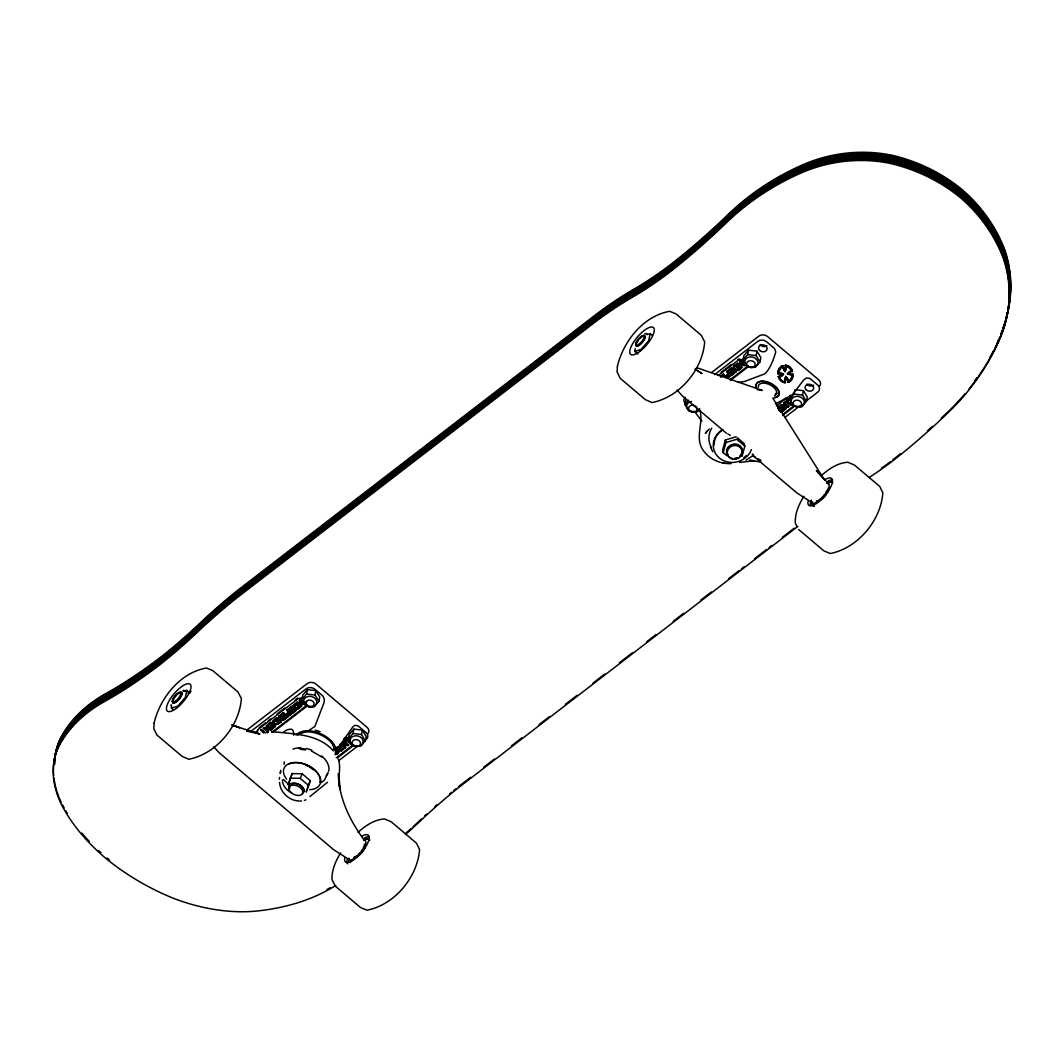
<?xml version="1.0" encoding="UTF-8"?>
<svg xmlns="http://www.w3.org/2000/svg" width="1064" height="1064" viewBox="0 0 1064 1064"><rect width="100%" height="100%" fill="white"/><g stroke="black" fill="none" stroke-linecap="round" stroke-linejoin="round"><path stroke-width="1.5" d="M173.565 709.901L171.424 708.092L171.543 705.366M284.101 764.391L284.314 761.944M272.61 722.11L272.73 721.365M726.911 374.648L726.872 374.954A1.862 1.49 11.3 0 0 727.231 375.792L729.359 376.483L732.045 374.621L727.59 370.844L726.898 371.815L728.707 373.358L726.951 374.874M279.327 779.274L279.579 777.425M299.144 706.908C297.654 711.231 291.031 705.898 295.739 704.022L299.144 706.908L296.377 708.079L294.13 705.552M280.736 770.15L280.191 773.422L280.75 771.786M777.851 407.858L780.524 406.248L777.904 408.656M779.048 410.531L781.269 412.42L784.461 409.959L784.022 409.055L781.309 411.542L779.792 410.252L782.24 407.978L779.353 409.347L777.984 408.19L780.524 406.248M780.79 405.584L781.455 404.679C793.957 407.18 782.412 406.741 784.235 402.538L788.69 406.315L788.038 407.219C775.523 404.706 787.067 405.158 785.245 409.361L780.79 405.584L781.455 404.679M779.274 409.813L781.721 407.525M781.309 411.542L784.022 409.055M779.792 410.252L782.24 407.978M783.609 403.416L784.235 402.538M786.722 401.873L784.793 402.511L788.264 399.439L788.703 400.343L787.294 401.434L791.217 404.759L790.658 405.198L786.722 401.873L790.658 405.198M785.312 402.95L786.801 401.407M785.245 409.361L785.87 408.483M787.294 401.434L788.783 399.878M784.793 402.511L788.264 399.439M788.038 407.219L788.69 406.315M791.217 404.759L787.373 400.968M337.82 747.247L339.177 748.404L337.82 747.247L340.347 745.305L339.921 744.308M336.716 747.247L341.172 751.024L344.47 748.005L341.225 750.133L339.802 748.298L342.169 746.476L339.283 747.859M341.371 743.191L347.024 744.973L340.786 743.63L345.148 747.965L340.693 744.188M339.177 748.404L341.65 746.037M341.172 751.024L344.47 748.005M341.225 750.133L343.951 747.566M345.694 747.54L342.289 744.029L345.787 746.995L345.148 747.965M339.695 748.856L342.169 746.476M347.024 744.973L343.526 742.007L344.164 741.036L348.527 745.372L342.196 744.574M344.164 741.036L343.526 742.007M346.625 740.464L344.696 741.103L348.181 737.937L348.606 738.935L347.197 740.025L351.133 743.364L350.561 743.789L346.625 740.464L350.561 743.789M345.215 741.555L346.731 739.919M347.197 740.025L348.713 738.389M344.696 741.103L348.181 737.937M347.941 745.811L348.62 744.813M778.263 372.879L779.167 372.839A11.638 10.002 78.5 0 1 782.692 373.81L783.53 374.302L782.452 373.863A11.638 10.002 78.5 0 0 778.941 372.892L778.263 372.879L779.46 369.062L782.426 366.482L782.639 367.226A11.638 10.002 78.5 0 0 784.527 370.844L785.179 371.629L785.565 370.684A11.638 10.002 78.5 0 0 786.203 366.694L786.163 365.923L785.964 366.734A11.638 10.002 78.5 0 1 785.325 370.738L784.953 371.668L784.288 370.884M778.502 372.839L780.936 367.506M791.736 375.193L792.653 375.14L791.456 378.97L788.491 381.55L788.278 380.806A11.638 10.002 78.5 0 0 786.389 377.188L785.724 376.403L785.352 377.348A11.638 10.002 78.5 0 0 784.713 381.338L784.753 382.109L784.953 381.284A11.638 10.002 78.5 0 1 785.591 377.294L785.964 376.363L786.615 377.135A11.638 10.002 78.5 0 1 788.517 380.752L788.491 381.55M184.178 690.789L182.942 690.948L186.772 690.403L185.389 697.346L177.715 706.19L171.424 708.092M301.937 699.42L302.814 695.031L307.456 689.632L315.915 690.616L319.732 697L318.854 701.389L314.213 706.789L305.754 705.804L301.937 699.42L306.578 694.021L307.456 689.632M305.754 705.804L306.632 701.415M318.854 701.389L315.037 695.005L315.915 690.616M348.354 738.895L349.231 734.506L353.873 729.106L362.345 730.09L366.162 736.488L365.284 740.863L360.643 746.263L352.184 745.279L348.354 738.895L352.995 733.495L353.873 729.106M365.284 740.863L361.467 734.479L362.345 730.09M637.961 354.086L634.756 351.373L635.301 348.593M646.952 334.628L650.104 333.67L648.707 340.626L641.033 349.471L634.756 351.373M699.061 409.746L697.213 411.914L688.741 410.93L684.923 404.546L685.801 400.157M743.031 359.978L743.909 355.589L748.551 350.189L757.009 351.187L760.827 357.571L759.949 361.959L755.307 367.359L746.848 366.362L743.031 359.978L747.673 354.578L748.551 350.189M759.949 361.959L756.132 355.576L757.009 351.187M794.968 389.677L803.44 390.661L807.257 397.045L806.379 401.434L801.737 406.834L793.279 405.849L789.448 399.466L790.326 395.077M789.448 399.466L794.09 394.066L794.675 391.14M806.379 401.434L802.562 395.05L803.44 390.661M723.467 374.462L727.922 378.239L723.467 374.462L721.339 376.097M720.794 377.361L723.547 374.807M725.063 376.084L723.427 375.339M725.582 376.536L726.951 377.693M726.898 371.815L727.59 370.844M731.074 372.746L733.562 370.392L731.074 372.746L730.556 372.307L733.043 369.953L731.527 368.663L728.255 370.777L731.567 367.785L736.022 371.562L732.285 374.036M728.774 371.23L731.527 368.663M728.707 373.358L727.018 371.283M729.239 373.797L730.835 375.153C729.372 378.119 725.488 374.98 729.239 373.797L730.835 375.153M730.556 372.307L733.043 369.953M728.255 370.777L731.567 367.785M728.827 372.812L726.752 375.499A1.862 1.49 11.3 0 0 727.111 376.337L729.252 377.015L732.045 374.621M732.803 374.475L736.022 371.562M733.615 366.774L735.889 364.447L740.225 368.756C737.219 373.943 729.465 366.841 735.889 364.447M735.729 365.87L739.134 368.756C737.299 372.161 731.473 367.479 735.729 365.87L739.134 368.756M736.727 364.247L737.419 363.263L743.058 365.045L739.56 362.079L740.212 361.122L744.547 365.431L738.336 364.114L741.847 367.08L741.182 368.024L736.727 364.247L737.419 363.263M739.56 362.079L740.212 361.122M746.223 363.702L745.545 364.673L741.209 360.35L741.768 359.925L745.119 362.757M741.089 360.896L741.768 359.925M741.182 368.024L741.847 367.08M743.975 365.883L744.667 364.899M745.545 364.673L741.209 360.35M263.752 732.936L260.893 729.997L261.465 729.558L265.402 732.883M260.8 730.436L261.465 729.558M263.407 728.428L264.085 727.537C276.6 730.037 265.016 729.572 266.878 725.395L271.333 729.173L270.655 730.064C258.153 727.563 269.737 728.029 267.862 732.205L263.407 728.428L264.085 727.537M266.239 726.246L266.878 725.395M267.556 725.236L270.855 722.336L275.204 726.552L272.105 728.933L271.679 728.042L274.206 726.1L272.85 724.943L270.376 727.204L269.95 726.326L272.331 724.504L270.801 723.214L267.556 725.236L270.855 722.336M267.862 732.205L268.5 731.34M268.075 725.688L270.801 723.214M270.655 730.064L271.333 729.173M269.857 726.765L272.331 724.504M272.105 728.933L275.31 726.114M270.376 727.204L272.85 724.943M272.743 721.525L275.177 718.998L279.632 722.775L275.656 725.036L273.342 723.653L272.703 721.671M275.044 720.328C286.11 724.916 268.327 725.994 275.044 720.328L278.449 723.214M271.586 728.494L274.206 726.1M276.028 718.705L276.707 717.814C289.222 720.315 277.637 719.849 279.5 715.673L283.955 719.45L283.277 720.341C270.775 717.841 282.359 718.306 280.484 722.483L276.028 718.705L276.707 717.814M278.861 716.538L279.5 715.673M280.178 715.513L283.476 712.614L287.825 716.83L284.74 719.211L284.314 718.333L286.841 716.378L285.471 715.221L283.011 717.495L282.585 716.604L284.953 714.782L283.436 713.492L280.178 715.513L283.476 712.614M280.484 722.483L281.122 721.631M280.71 715.966L283.436 713.492M283.277 720.341L283.955 719.45M282.479 717.043L284.953 714.782M284.74 719.211L287.932 716.391M283.011 717.495L285.471 715.221M286.695 713.784L288.623 711.949L286.801 710.419L287.466 709.542C294.741 711.47 291.11 717.535 287.027 714.928A1.862 1.49 11.3 0 1 286.655 714.09L288.716 711.51L286.908 709.967M286.801 710.419L287.466 709.542M288.158 709.382L291.443 706.469L295.805 710.699L292.706 713.08L292.281 712.188L294.808 710.247L293.451 709.09L290.977 711.351L290.552 710.459L292.919 708.637L291.403 707.361L288.158 709.382L291.443 706.469M284.208 718.772L286.841 716.378M289.142 712.401C294.728 714.17 283.662 716.298 289.142 712.401L290.738 713.745M288.677 709.821L291.403 707.361M290.459 710.912L292.919 708.637M292.706 713.08L295.898 710.247M290.977 711.351L293.451 709.09M293.518 705.366C296.125 699.926 303.679 708.744 296.883 709.236C295.007 709.183 292.507 707.307 293.438 705.219M294.143 705.751L295.739 704.022M292.188 712.627L294.808 710.247M296.63 702.852L297.308 701.961L303.054 703.198L296.63 702.852L301.085 706.629C303.586 704.062 292.587 700.032 301.631 706.203M302.961 703.636L299.463 700.671L300.101 699.806L304.464 704.036L298.133 703.251M299.463 700.671L300.101 699.806M300.992 699.487L301.657 698.609L300.992 699.487L304.331 702.32M301.085 706.629L301.724 705.764M303.878 704.474L304.557 703.583M736.155 436.745L725.342 440.004L722.629 450.125L723.214 452.666L726.685 455.592M723.214 452.666L725.941 442.544L725.342 440.004M742.113 456.243L744.827 446.135L744.241 443.595L737.299 437.716M753.086 455.631L753.418 454.421M310.302 780.657L306.272 791.816L310.302 780.657L302.216 773.807L292.108 773.568L288.078 784.727L290.086 780.178M290.485 778.848L292.108 773.568M272.637 721.804L275.177 718.998M293.238 705.951L295.779 703.144M733.548 366.521C733.043 370.046 738.642 371.349 740.345 368.224M290.086 778.116L300.194 778.356L302.216 773.807M326.209 775.949L327.965 772.81L324.44 780.125L321.395 782.479M340.679 852.942C335.679 860.882 331.636 870.046 331.995 879.649L335.426 886.259L360.576 907.552L366.947 910.199C394.385 904.985 417.593 877.215 419.575 849.524L416.436 843.154L391.286 821.847L384.636 818.961C374.395 819.466 365.457 825.717 358.036 832.314M803.972 496.25C798.971 504.19 794.928 513.353 795.287 522.943L796.963 526.693M707.307 430.893L705.326 433.407L709.302 428.992M789.98 380.526L792.653 375.14M684.923 404.546L688.634 400.224M783.304 374.342L782.652 375.06A11.638 10.002 78.5 0 1 779.619 377.028M783.53 374.302L782.891 375.007A11.638 10.002 78.5 0 1 779.859 376.975L778.981 377.228L781.348 380.513L784.993 382.069M788.225 374.222L787.373 373.73L788.264 372.972A11.638 10.002 78.5 0 1 791.297 371.004M309.97 796.537L327.513 782.279M337.488 748.777L352.916 726.792L355.043 725.302L357.969 725.768L365.936 732.471A6.264 4.988 11.3 0 1 366.109 739.586L363.489 741.608M821.328 475.608C828.75 469.024 837.687 462.774 847.928 462.268L854.578 465.154L879.729 486.461L882.867 492.818C880.886 520.522 857.677 548.279 830.239 553.506L823.869 550.859L798.718 529.553M820.158 499.096L821.727 497.726A8.658 2.993 -49.7 0 0 824.666 494.348M782.904 365.697L782.665 365.75A10.6 9.111 78.5 0 0 784.713 370.392L784.953 370.352A10.6 9.111 78.5 0 1 782.904 365.71L782.027 365.95A8.791 7.568 78.5 0 0 777.744 372.879L778.01 373.624A10.653 9.164 78.5 0 1 781.375 374.023L782.373 374.435L781.309 375.193A11.039 9.496 78.5 0 1 778.263 376.616L778.476 377.374A8.791 7.568 78.5 0 0 784.78 382.721L785.458 382.721A10.733 9.23 78.5 0 1 785.964 377.667L786.855 378.664A10.653 9.164 78.5 0 1 788.238 382.282L788.012 382.335A10.653 9.164 78.5 0 0 786.629 378.718L785.964 377.667M782.373 374.435L781.548 375.14A11.039 9.496 78.5 0 1 778.502 376.576L778.263 376.616M283.144 732.404L286.815 729.877L290.299 729.159A13.393 5.825 -53.6 0 1 293.518 732.365M246.848 730.077L307.217 683.607A6.264 4.988 11.3 0 1 316.008 684.086L366.96 727.257A6.264 4.988 11.3 0 1 367.665 733.907M711.643 372.493L758.885 336.118A6.264 4.988 11.3 0 1 767.676 336.596L818.628 379.768A6.264 4.988 11.3 0 1 819.772 385.899M251.051 731.247L306.166 688.807A6.264 4.988 11.3 0 1 314.957 689.286L322.897 696.056L324.36 699.314L324.121 702.4L314.864 726.486L309.039 730.303M714.529 374.661L757.834 341.318A6.264 4.988 11.3 0 1 766.625 341.797L774.565 348.553L775.762 352.038C773.501 359.499 770.496 368.157 764.963 373.823L744.374 381.55L738.123 382.375M259.124 727.803L265.535 722.868M268.101 720.887L270.668 718.918M277.092 713.971L284.793 708.039M295.06 700.139L297.627 698.157M720.394 376.377L723.587 373.929M275.137 719.889C270.881 721.498 276.707 726.18 278.542 722.762M735.849 365.324C731.593 366.947 737.419 371.629 739.254 368.211M289.248 711.949C285.498 713.133 289.381 716.285 290.831 713.306M729.359 373.264C725.608 374.448 729.492 377.587 730.955 374.608M279.632 722.775L275.749 724.597L272.743 722.004M291.922 713.306L289.248 715.181L287.12 714.489A1.862 1.49 11.3 0 1 286.761 713.651M300.234 706.922L296.351 708.744L293.305 705.804M271.786 732.325L306.432 705.645A6.158 4.908 11.5 0 0 307.376 704.674M272.85 732.431L306.206 706.735A6.158 4.908 11.5 0 0 307.163 705.764M776.348 406.049L784.048 400.131A6.158 4.894 11.1 0 1 789.914 399.173M777.93 407.392L779.992 405.81M784.554 409.507L781.348 411.968L779.127 410.079M336.277 757.781L352.969 744.933A4.296 3.418 11.3 0 1 355.615 739.586A4.296 3.418 11.3 0 1 360.217 744.574A4.296 3.418 11.3 0 1 352.929 744.946M782.811 414.388L793.079 406.475A6.158 4.894 11.1 0 0 794.023 405.517A4.296 3.418 11.3 0 1 796.71 400.157A4.296 3.418 11.3 0 1 801.312 405.145A4.296 3.418 11.3 0 1 794.023 405.517M337.328 757.98L352.729 746.117A6.158 4.894 11.1 0 0 353.674 745.146M782.599 415.479L792.866 407.579A6.158 4.894 11.1 0 0 794.396 405.451M338.552 760.8L358.236 745.651M784.966 417.354L799.41 406.248M804.65 402.205L817.777 392.097A6.264 4.988 11.3 0 0 817.604 384.982L809.638 378.265L806.432 378.026L803.879 379.835L792.068 395.01L775.363 403.921M458.863 786.363L470.7 777.252M483.841 767.131L494.361 759.031M511.465 745.864L521.972 737.764M539.076 724.611L549.583 716.511M565.37 704.355L577.207 695.244M592.981 683.101L604.817 673.991M619.275 662.859L632.428 652.737M646.885 641.592L656.089 634.516M673.179 621.349L683.7 613.25M700.79 600.096L711.311 591.996M728.401 578.829L738.921 570.73M741.555 568.708L744.188 566.686M754.709 558.587L766.532 549.476M769.166 547.455L771.799 545.42M782.319 537.333L794.143 528.223M797.854 526.374L458.624 787.559A259.23 89.456 -49.7 0 0 421.118 820.211A247.939 85.546 -49.7 0 1 405.477 834.535M721.086 372.373L731.354 364.473M718.28 375.526L737.538 360.709A6.158 4.908 11.5 0 1 743.404 359.765M729.904 379.848L746.582 367.014A6.158 4.908 11.5 0 0 747.526 366.043M730.941 380.048L746.343 368.197A6.158 4.908 11.5 0 0 747.872 366.069M296.045 734.931L299.13 732.564L303.28 731.154A22.49 13.712 23.9 0 1 326.954 737.246A22.49 13.712 23.9 0 1 336.078 754.442M297.428 735.131L303.44 732.245A21.732 13.247 23.9 0 1 326.302 738.123A21.732 13.247 23.9 0 1 335.12 754.748M745.997 460.074L753.498 455.312M356.094 856.307L356.826 855.815M775.31 393.919L776.6 393.055M304.357 800.474L305.94 799.756M302.854 732.631L306.299 731.473M785.924 365.963L789.568 367.519L791.935 370.804L791.057 371.057A11.638 10.002 78.5 0 0 788.025 373.025M788.012 382.335L788.889 382.082A8.791 7.568 78.5 0 0 793.172 375.14L793.132 374.355A10.6 9.111 78.5 0 1 789.767 373.969L788.477 373.61L789.528 374.009A10.6 9.111 78.5 0 0 792.893 374.408L793.132 374.355M725.941 442.544L736.74 439.286L744.827 446.135M644.691 333.91L646.832 333.498M784.713 370.392A11.039 9.496 78.5 0 0 785.299 365.364L786.136 365.311A8.791 7.568 78.5 0 1 792.427 370.658L792.414 371.482A10.733 9.23 78.5 0 0 788.477 373.61M782.426 366.482L782.399 367.279M791.935 370.804L787.679 366.495M787.373 373.73L788.451 374.169A11.638 10.002 78.5 0 0 791.975 375.14M778.981 377.228L781.575 380.46M739.626 462.468L753.964 460.752L749.535 460.313L760.92 461.962M301.471 800.966C290.858 802.057 280.111 793.172 279.593 782.426M785.299 365.364L785.897 365.364A8.791 7.568 78.5 0 1 792.201 370.698L792.414 371.482M757.462 389.73L762.25 390.395L696.508 367.599M271.786 731.527C292.534 734.094 317.843 733.455 332.966 750.479M699.7 409.534C704.062 423.126 694.114 438.182 703.464 450.71C709.661 459.515 720.434 464.01 731.048 463.611M722.815 463.066L724.81 463.199M335.639 748.697L339.283 751.344L336.849 754.349L339.416 751.131L337.009 748.404M747.673 354.578L756.132 355.576M794.09 394.066L802.562 395.05M306.578 694.021L315.037 695.005M352.995 733.495L361.467 734.479M298.878 748.271L305.036 749.003M300.168 749.282L305.607 749.934M246.768 730.835L257.382 732.298M335.692 749.349L338.472 751.344L336.889 753.472L338.631 751.144L336.65 748.976M737.312 363.808L744.095 365.338M781.362 405.145L788.118 406.754M298.226 702.799L303.972 704.036M276.613 718.266L283.383 719.889M263.992 727.989L270.748 729.611M246.968 731.154L259.935 734.067L232.271 725.236M315.237 730.157L320.118 731.633M782.998 381.577L784.753 382.109M231.952 724.93L239.759 727.763L232.298 724.89M782.133 374.488L781.149 374.076A10.653 9.164 78.5 0 0 777.784 373.663M183.567 690.27L185.016 691.174M311.326 750.878L322.419 757.355M727.829 433.952L730.33 435.389M291.802 792.88C286.721 790.579 282.346 785.697 282.425 779.872L283.716 779.726L287.719 783.57M812.311 502.767L796.896 492.925L752.886 455.645M348.979 859.499L333.591 849.671L219.211 752.767L213.798 746.915M752.86 455.552L755.493 457.254M758.127 458.943L760.773 460.632L758.206 458.97M695.218 369.221L701.987 373.61L695.178 369.102M321.687 755.985L321.767 756.039A22.477 13.699 24.1 0 1 328.59 771.387M741.661 360.457L746.117 364.234M740.092 361.654L744.547 365.431M739.666 361.534L743.177 364.5M784.155 402.99L788.61 406.767M783.702 402.95L787.2 405.916M738.23 364.646L741.728 367.612M736.847 363.715L741.302 367.492M735.769 364.992L740.225 368.756M782.279 405.983L785.791 408.948M780.87 405.131L785.325 408.909M731.447 368.317L735.902 372.094M779.872 409.8L781.388 411.076M731.407 369.195L732.923 370.485M733.442 370.924L734.812 372.081M727.47 371.376L731.926 375.153M650.104 333.67L652.232 335.479M726.526 433.314L682.516 396.034L677.116 390.169M347.303 739.48L350.242 741.98M300.008 700.258L304.464 704.036M299.556 700.232L303.054 703.198M343.619 741.462L348.527 745.372M296.723 702.413L301.178 706.19M295.672 703.583L300.141 707.361M295.632 704.461L299.037 707.347M291.35 706.922L295.805 710.699M339.802 748.298L341.318 749.588M291.31 707.799L292.826 709.09M293.345 709.528L294.715 710.686M337.94 747.633L341.278 750.466M287.373 709.981L291.829 713.758M283.37 713.053L287.825 716.83M283.33 713.944L284.846 715.221M285.378 715.673L286.735 716.83M279.406 716.112L283.862 719.889M278.954 716.085L282.465 719.051M277.531 719.104L281.029 722.07M276.135 718.266L280.59 722.044M275.084 719.45L279.539 723.214M270.748 722.775L275.204 726.552M270.708 723.653L272.224 724.943M272.743 725.382L274.113 726.539M266.785 725.834L271.24 729.611M266.333 725.808L269.83 728.774M264.909 728.827L268.407 731.793M263.5 727.989L267.968 731.766M261.372 729.997L264.311 732.498M260.893 729.997L263.845 732.498M300.194 778.356L308.281 785.205M186.772 690.403L189.977 693.116M694.632 411.569L701.921 421.198M828.643 483.934L816.367 470.514L824.56 479.997L772.783 398.109M363.17 838.764C349.364 819.413 338.937 797.854 338.259 773.674M752.221 453.929L752.873 455.166M710.433 446.893L712.76 451.708M170.932 704.847L171.331 705.751M778.502 376.576L778.715 377.334A8.791 7.568 78.5 0 0 785.019 382.668M338.312 759.111C341.837 768.926 336.57 779.433 340.214 789.501L338.857 775.124M293.518 732.365L293.757 735.224M792.893 374.408L792.933 375.193A8.791 7.568 78.5 0 1 788.65 382.136M778.01 373.624L777.984 372.839A8.791 7.568 78.5 0 1 782.253 365.896M999.934 338.113A135.181 121.974 -10 0 0 1003.458 257.009A174.868 157.765 -10 0 0 961.045 196.867A174.868 157.765 -10 0 0 891.965 162.553A135.181 121.974 -10 0 0 801.445 171.77A242.991 219.237 -10 0 0 727.43 220.807A308.693 106.52 -49.7 0 1 667.7 272.743A247.939 85.546 -49.7 0 1 631.989 296.457A259.23 89.456 -49.7 0 0 596.266 320.184L235.995 597.569A259.23 89.456 -49.7 0 0 198.502 630.221A247.939 85.546 -49.7 0 1 160.996 662.859A308.693 106.52 -49.7 0 1 104.086 700.724A242.991 152.977 22.9 0 0 60.794 742.007A135.181 85.107 22.9 0 0 53.679 775.51M421.357 819.014A247.939 85.546 -49.7 0 1 413.018 826.768M410.93 828.67A247.939 85.546 -49.7 0 1 405.717 833.338M335.812 885.527A308.693 106.52 -49.7 0 1 326.715 890.714A242.991 152.977 22.9 0 1 258.472 910.864A135.181 85.107 22.9 0 1 172.381 897.883A174.868 110.084 22.9 0 1 104.551 857.305A174.868 110.084 22.9 0 1 60.887 803.426A135.181 85.107 22.9 0 1 60.555 743.204A242.991 152.977 22.9 0 1 103.846 701.921A308.693 106.52 -49.7 0 0 160.757 664.069A247.939 85.546 -49.7 0 0 198.263 631.418A259.23 89.456 -49.7 0 1 235.756 598.766L596.026 321.381A259.23 89.456 -49.7 0 1 631.75 297.654A247.939 85.546 -49.7 0 0 667.461 273.94A308.693 106.52 -49.7 0 0 727.191 222.004A242.991 219.237 -10 0 1 801.205 172.967A135.181 121.974 -10 0 1 891.725 163.763A174.868 157.765 -10 0 1 960.805 198.064A174.868 157.765 -10 0 1 1003.219 258.206A135.181 121.974 -10 0 1 999.109 340.626A242.991 219.237 -10 0 1 950.046 410.797A308.693 106.52 -49.7 0 1 890.329 462.734A247.939 85.546 -49.7 0 1 869.182 477.51M330.345 887.629A308.693 106.52 -49.7 0 1 326.954 889.517M999.601 338.206A135.181 121.974 -10 0 0 1003.698 255.772A174.868 157.765 -10 0 0 961.284 195.643A174.868 157.765 -10 0 0 892.204 161.329A135.181 121.974 -10 0 0 801.684 170.546A242.991 219.237 -10 0 0 727.67 219.57A308.693 106.52 -49.7 0 1 667.953 271.506A247.939 85.546 -49.7 0 1 632.229 295.233A259.23 89.456 -49.7 0 0 596.518 318.961L236.248 596.332A259.23 89.456 -49.7 0 0 198.742 628.984A247.939 85.546 -49.7 0 1 161.236 661.635A308.693 106.52 -49.7 0 1 104.339 699.5A242.991 152.977 22.9 0 0 61.034 740.783A135.181 85.107 22.9 0 0 53.865 764.045M1005.972 318.681A135.181 121.974 -10 0 0 1004.655 251.024A174.868 157.765 -10 0 0 962.242 190.882A174.868 157.765 -10 0 0 893.161 156.568A135.181 121.974 -10 0 0 802.642 165.785A242.991 219.237 -10 0 0 728.627 214.808A308.693 106.52 -49.7 0 1 668.897 266.745A247.939 85.546 -49.7 0 1 633.186 290.472A259.23 89.456 -49.7 0 0 597.463 314.199L237.192 591.571A259.23 89.456 -49.7 0 0 199.7 624.222A247.939 85.546 -49.7 0 1 162.194 656.874A308.693 106.52 -49.7 0 1 105.283 694.739A242.991 152.977 22.9 0 0 61.991 736.022A135.181 85.107 22.9 0 0 54.969 757.621M1006.185 317.644A135.181 121.974 -10 0 0 1004.855 249.974A174.868 157.765 -10 0 0 962.441 189.831A174.868 157.765 -10 0 0 893.361 155.53A135.181 121.974 -10 0 0 802.841 164.734A242.991 219.237 -10 0 0 728.827 213.771A308.693 106.52 -49.7 0 1 669.11 265.707A247.939 85.546 -49.7 0 1 633.386 289.435A259.23 89.456 -49.7 0 0 597.675 313.162L237.405 590.533A259.23 89.456 -49.7 0 0 199.899 623.185A247.939 85.546 -49.7 0 1 162.393 655.836A308.693 106.52 -49.7 0 1 105.496 693.688A242.991 152.977 22.9 0 0 62.204 734.985A135.181 85.107 22.9 0 0 55.022 758.246M61.127 802.229A135.181 85.107 22.9 0 1 59.358 798.173M58.826 796.83A135.181 85.107 22.9 0 1 57.35 792.773M56.911 791.43A135.181 85.107 22.9 0 1 53.958 778.13M1003.046 327.898A135.181 121.974 -10 0 0 1004.429 252.115A174.868 157.765 -10 0 0 962.016 191.972A174.868 157.765 -10 0 0 892.935 157.658A135.181 121.974 -10 0 0 802.416 166.875A242.991 219.237 -10 0 0 728.401 215.912A308.693 106.52 -49.7 0 1 668.684 267.835A247.939 85.546 -49.7 0 1 632.96 291.563A259.23 89.456 -49.7 0 0 597.25 315.29L236.979 592.661A259.23 89.456 -49.7 0 0 199.473 625.313A247.939 85.546 -49.7 0 1 161.967 657.964A308.693 106.52 -49.7 0 1 105.07 695.829A242.991 152.977 22.9 0 0 61.779 737.113A135.181 85.107 22.9 0 0 54.424 764.178M1005.108 322.326A135.181 121.974 -10 0 0 1004.19 253.298A174.868 157.765 -10 0 0 961.789 193.156A174.868 157.765 -10 0 0 892.696 158.842A135.181 121.974 -10 0 0 802.176 168.059A242.991 219.237 -10 0 0 728.175 217.083A308.693 106.52 -49.7 0 1 668.445 269.019A247.939 85.546 -49.7 0 1 632.734 292.746A259.23 89.456 -49.7 0 0 597.01 316.474L236.74 593.845A259.23 89.456 -49.7 0 0 199.234 626.497A247.939 85.546 -49.7 0 1 161.741 659.148A308.693 106.52 -49.7 0 1 104.831 697.013A242.991 152.977 22.9 0 0 61.539 738.296A135.181 85.107 22.9 0 0 54.224 764.085M1004.682 323.682A135.181 121.974 -10 0 1 1002.82 329.082M1002.301 330.412A135.181 121.974 -10 0 1 1000.679 334.402M54.118 762.795A135.181 85.107 22.9 0 1 61.286 739.52A242.991 152.977 22.9 0 1 104.578 698.237A308.693 106.52 -49.7 0 0 161.489 660.385A247.939 85.546 -49.7 0 0 198.995 627.733A259.23 89.456 -49.7 0 1 236.501 595.082L596.758 317.697A259.23 89.456 -49.7 0 1 632.482 293.983A247.939 85.546 -49.7 0 0 668.205 270.256A308.693 106.52 -49.7 0 0 727.922 218.32A242.991 219.237 -10 0 1 801.937 169.282A135.181 121.974 -10 0 1 892.457 160.079A174.868 157.765 -10 0 1 961.537 194.38A174.868 157.765 -10 0 1 1003.951 254.522A135.181 121.974 -10 0 1 1003.059 328.962M424.483 816.075A259.23 89.456 -49.7 0 1 426.571 814.146M434.923 806.565A259.23 89.456 -49.7 0 1 437.011 804.716M449.527 793.97A259.23 89.456 -49.7 0 1 451.602 792.241M453.676 790.539A259.23 89.456 -49.7 0 1 455.751 788.85M1002.567 330.305A135.181 121.974 -10 0 1 1000.985 334.309M890.568 461.537A247.939 85.546 -49.7 0 1 887.509 463.798M886.485 464.542A247.939 85.546 -49.7 0 1 884.45 466.019M883.439 466.737A247.939 85.546 -49.7 0 1 881.418 468.173M999.349 339.429A242.991 219.237 -10 0 1 995.492 347.635M994.813 348.992A242.991 219.237 -10 0 1 985.118 366.255M984.306 367.546A242.991 219.237 -10 0 1 978.361 376.483M977.484 377.747A242.991 219.237 -10 0 1 969.105 388.826M965.154 393.613A242.991 219.237 -10 0 1 950.285 409.6A308.693 106.52 -49.7 0 1 941.334 418.139M932.357 426.438A308.693 106.52 -49.7 0 1 927.356 430.933M900.45 453.756A308.693 106.52 -49.7 0 1 893.029 459.621M54.636 764.351A135.181 85.107 22.9 0 1 54.823 759.284M109.539 859.965A174.868 110.084 22.9 0 1 107.145 858.049M101.027 852.796A174.868 110.084 22.9 0 1 98.566 850.548M89.256 841.358A174.868 110.084 22.9 0 1 81.808 833.072M67.458 813.481A174.868 110.084 22.9 0 1 65.755 810.675M64.133 807.869A174.868 110.084 22.9 0 1 62.59 805.049M998.976 339.576A242.991 219.237 -10 0 1 995.066 347.768M993.683 350.468A242.991 219.237 -10 0 1 990.039 357.145M976.832 377.773A242.991 219.237 -10 0 1 975.01 380.26M999.229 338.325A242.991 219.237 -10 0 1 997.314 342.435M187.995 693.302A17.596 6.065 -49.7 0 1 191.055 691.241M364.26 844.444A8.126 2.806 -49.7 0 1 362.279 852.104A8.126 2.806 -49.7 0 1 354.312 857.039M364.513 844.39A8.126 2.806 -49.7 0 1 362.465 850.894A8.126 2.806 -49.7 0 1 355.562 856.853M349.737 862.306A15.109 5.214 -49.7 0 1 349.245 858.901M364.048 840.174A15.109 5.214 -49.7 0 1 369.527 839.496M363.609 839.802A15.109 5.214 -49.7 0 1 369.7 840.48M350.588 862.518A15.109 5.214 -49.7 0 1 348.806 858.528M347.675 863.808A17.596 6.065 -49.7 0 1 347.09 859.845M364.34 838.046A17.596 6.065 -49.7 0 1 369.221 836.57M362.066 836.105A17.596 6.065 -49.7 0 1 368.463 841.238A17.596 6.065 -49.7 0 1 353.78 859.792A17.596 6.065 -49.7 0 1 344.816 857.903M828.244 488.057A8.126 2.806 -49.7 0 1 827.287 492.885M826.196 494.561A8.126 2.806 -49.7 0 1 818.296 500.652M828.071 489.52A8.126 2.806 -49.7 0 1 818.854 500.147M813.88 505.812A15.109 5.214 -49.7 0 1 812.098 501.822M826.901 483.109A15.109 5.214 -49.7 0 1 832.381 482.418M814.319 506.185A15.109 5.214 -49.7 0 1 812.431 504.243M827.34 483.482A15.109 5.214 -49.7 0 1 832.819 482.79M810.263 505.52A17.596 6.065 -49.7 0 1 811.34 500.12M827.632 481.34A17.596 6.065 -49.7 0 1 832.514 479.864M825.358 479.412A17.596 6.065 -49.7 0 1 831.755 484.532A17.596 6.065 -49.7 0 1 817.072 503.099A17.596 6.065 -49.7 0 1 808.108 501.211M699.553 408.656A6.65 5.293 11.3 0 1 688.475 410.132A6.65 5.293 11.3 0 1 691.573 401.461M289.794 788.504A7.541 4.602 23.9 0 1 296.962 783.929A7.541 4.602 23.9 0 1 302.974 792.454M364.26 840.174A12.475 4.309 -49.7 0 1 364.513 846.811A12.475 4.309 -49.7 0 1 355.669 857.478L353.501 858.927A12.475 4.309 -49.7 0 1 348.487 858.369M289.355 788.424A8.06 4.908 23.9 0 1 298.013 783.875A8.06 4.908 23.9 0 1 302.349 793.491M179.018 693.223A6.211 2.141 -49.7 0 1 179.71 697.918A6.211 2.141 -49.7 0 1 172.887 701.774M173.259 699.859A6.211 2.141 -49.7 0 1 173.871 698.649M363.822 846.093A8.658 2.993 -49.7 0 1 363.343 847.582M362.505 849.271A8.658 2.993 -49.7 0 1 361.348 851.067M359.951 852.836A8.658 2.993 -49.7 0 1 358.408 854.445M355.323 856.826A8.658 2.993 -49.7 0 1 353.993 857.424M179.297 692.877A6.836 2.354 -49.7 0 1 181.439 695.71A6.836 2.354 -49.7 0 1 174.576 702.932A6.836 2.354 -49.7 0 1 173.632 698.835M174.549 697.412A6.836 2.354 -49.7 0 1 178.114 693.675M293.012 749.149A22.477 13.699 23.8 0 1 300.859 747.899M306.312 748.537A22.477 13.699 23.8 0 1 311.858 750.2M174.443 697.332A6.836 2.354 -49.7 0 1 181.891 692.85A6.836 2.354 -49.7 0 1 175.986 701.987A6.836 2.354 -49.7 0 1 173.538 698.742M286.655 779.234A19.684 11.983 23.9 0 1 292.547 762.782A19.684 11.983 23.9 0 1 318.628 774.592A19.684 11.983 23.9 0 1 309.704 789.661M288.863 764.045A18.859 11.491 23.9 0 1 310.169 766.599A18.859 11.491 23.9 0 1 319.918 782.333M305.528 765.176A17.636 10.733 23.9 0 1 308.321 766.439M309.664 767.184A17.636 10.733 23.9 0 1 313.295 769.751M257.195 732.298A6.158 4.908 11.5 0 1 258.898 728.893L297.401 699.261A6.158 4.908 11.5 0 1 303.267 698.303M343.911 738.669A6.158 4.894 11.1 0 1 349.79 737.711M257.661 732.498A6.158 4.908 11.5 0 1 257.594 729.931M330.851 741.089A18.66 11.372 23.9 0 1 332.34 743.31M332.899 744.428A18.66 11.372 23.9 0 1 333.524 750.785M728.069 455.272A7.541 6.863 -13.2 0 1 730.09 446.055A7.541 6.863 -13.2 0 1 740.185 446.72A7.541 6.863 -13.2 0 1 739.919 456.044M736.581 458.012A7.541 6.863 -13.2 0 1 734.639 458.358M642.35 336.503A6.211 2.141 -49.7 0 1 644.465 338.685A6.211 2.141 -49.7 0 1 638.706 345.321A6.211 2.141 -49.7 0 1 636.591 343.14M637.19 341.916A6.211 2.141 -49.7 0 1 638.028 340.64M639.025 339.363A6.211 2.141 -49.7 0 1 641.26 337.235M826.675 490.85A8.658 2.993 -49.7 0 1 825.824 492.552M817.312 500.692A8.658 2.993 -49.7 0 1 816.248 500.825M640.089 337.94A6.836 2.354 -49.7 0 1 645.143 337.66A6.836 2.354 -49.7 0 1 637.802 346.119A6.836 2.354 -49.7 0 1 637.775 340.613M732.564 458.651A8.06 7.328 -13.2 0 1 727.164 448.715A8.06 7.328 -13.2 0 1 738.988 445.138A8.06 7.328 -13.2 0 1 740.278 456.31M738.642 457.573A8.06 7.328 -13.2 0 1 734.639 458.784M827.579 483.455A12.475 4.309 -49.7 0 1 821.262 498.79L819.001 500.745A12.475 4.309 -49.7 0 1 811.805 501.649M711.377 447.545A22.477 20.416 -13.5 0 1 711.71 428.18M751.397 449.593A19.684 17.902 -13.2 0 1 720.541 458.917A19.684 17.902 -13.2 0 1 722.775 429.444M746.29 455.552A18.859 17.157 -13.2 0 1 743.816 457.626M714.011 445.138A18.859 17.157 -13.2 0 1 716.365 436.386M717.216 435.083A18.859 17.157 -13.2 0 1 721.751 430.588M776.747 393.188A9.948 5.413 26.5 0 1 775.47 394.066M774.286 397.83A12.515 6.81 26.5 0 0 774.911 386.392A12.515 6.81 26.5 0 0 760.8 381.497A12.515 6.81 26.5 0 0 756.69 388.692M758.366 387.229A9.948 5.413 26.5 0 1 763.207 383.107A9.948 5.413 26.5 0 1 773.395 387.057A9.948 5.413 26.5 0 1 774.659 395.688M756.797 388.413A12.515 6.81 26.5 0 1 762.662 381.125A12.515 6.81 26.5 0 1 777.664 388.919A12.515 6.81 26.5 0 1 774.419 397.564M766.958 345.773A4.336 3.458 11.3 0 1 760.175 344.59M813.561 385.088A4.336 3.458 11.3 0 1 806.751 384.091M785.525 365.311A11.039 9.496 78.5 0 1 784.953 370.352M784.261 399.027A6.158 4.894 11.1 0 1 785.511 398.308M685.841 404.001A6.264 4.988 11.3 0 1 685.136 397.351M737.778 359.526A6.158 4.908 11.5 0 1 739.014 358.807M154.107 723.068L153.815 728.694L156.953 735.064L182.104 756.371L188.754 759.244C216.205 754.03 239.4 726.273 241.382 698.569L237.964 691.959L212.813 670.653L206.443 668.019C180.215 672.528 159.906 698.077 154.107 723.068M617.399 366.362L617.107 372.001L620.246 378.358L645.396 399.665L652.046 402.551C679.497 397.338 702.692 369.567 704.674 341.877L701.256 335.266L676.106 313.96L669.735 311.313C643.507 315.822 623.198 341.371 617.399 366.362M266.811 731.806L267.237 732.697L266.811 731.806M176.637 708.079A17.596 6.065 -49.7 0 0 190.243 684.365A17.596 6.065 -49.7 0 0 169.296 700.498A17.596 6.065 -49.7 0 0 176.637 708.079M639.929 351.373A17.596 6.065 -49.7 0 0 653.535 327.659A17.596 6.065 -49.7 0 0 632.588 343.805A17.596 6.065 -49.7 0 0 639.929 351.373M351.905 744.481A6.65 5.293 11.3 0 0 362.984 743.005A6.65 5.293 11.3 0 0 355.004 735.822A6.65 5.293 11.3 0 0 351.905 744.481M305.474 705.006A6.65 5.293 11.3 0 0 316.553 703.53A6.65 5.293 11.3 0 0 308.587 696.335A6.65 5.293 11.3 0 0 305.474 705.006M306.498 705.472A4.296 3.418 11.3 0 0 313.8 705.086A4.296 3.418 11.3 0 0 309.185 700.112A4.296 3.418 11.3 0 0 306.498 705.472M792.999 405.052A6.65 5.293 11.3 0 0 804.078 403.575A6.65 5.293 11.3 0 0 796.098 396.38A6.65 5.293 11.3 0 0 792.999 405.052M689.499 410.598A4.296 3.418 11.3 0 0 696.787 410.212A4.296 3.418 11.3 0 0 692.185 405.224A4.296 3.418 11.3 0 0 689.499 410.598M746.569 365.564A6.65 5.293 11.3 0 0 757.648 364.088A6.65 5.293 11.3 0 0 749.681 356.906A6.65 5.293 11.3 0 0 746.569 365.564M747.593 366.029A4.296 3.418 11.3 0 0 754.895 365.657A4.296 3.418 11.3 0 0 750.28 360.669A4.296 3.418 11.3 0 0 747.593 366.029M289.913 791.47A7.541 4.602 23.9 0 0 302.256 794.077A7.541 4.602 23.9 0 0 295.313 785.312A7.541 4.602 23.9 0 0 289.913 791.47M175.853 700.804A6.211 2.141 -49.7 0 0 180.654 692.425A6.211 2.141 -49.7 0 0 173.259 698.13A6.211 2.141 -49.7 0 0 175.853 700.804M731.088 458.544A7.541 6.863 -13.2 0 0 742.233 451.961A7.541 6.863 -13.2 0 0 730.848 446.614A7.541 6.863 -13.2 0 0 731.088 458.544M639.185 344.084A6.211 2.141 -49.7 0 0 643.986 335.705A6.211 2.141 -49.7 0 0 636.578 341.398A6.211 2.141 -49.7 0 0 639.185 344.084M759.816 350.561A4.336 3.458 11.5 0 0 767.011 349.511A4.336 3.458 11.5 0 0 761.718 344.869A4.336 3.458 11.5 0 0 759.816 350.561M806.446 390.062A4.336 3.458 11.1 0 0 813.574 388.799A4.336 3.458 11.1 0 0 808.095 384.317A4.336 3.458 11.1 0 0 806.446 390.062"/></g></svg>
